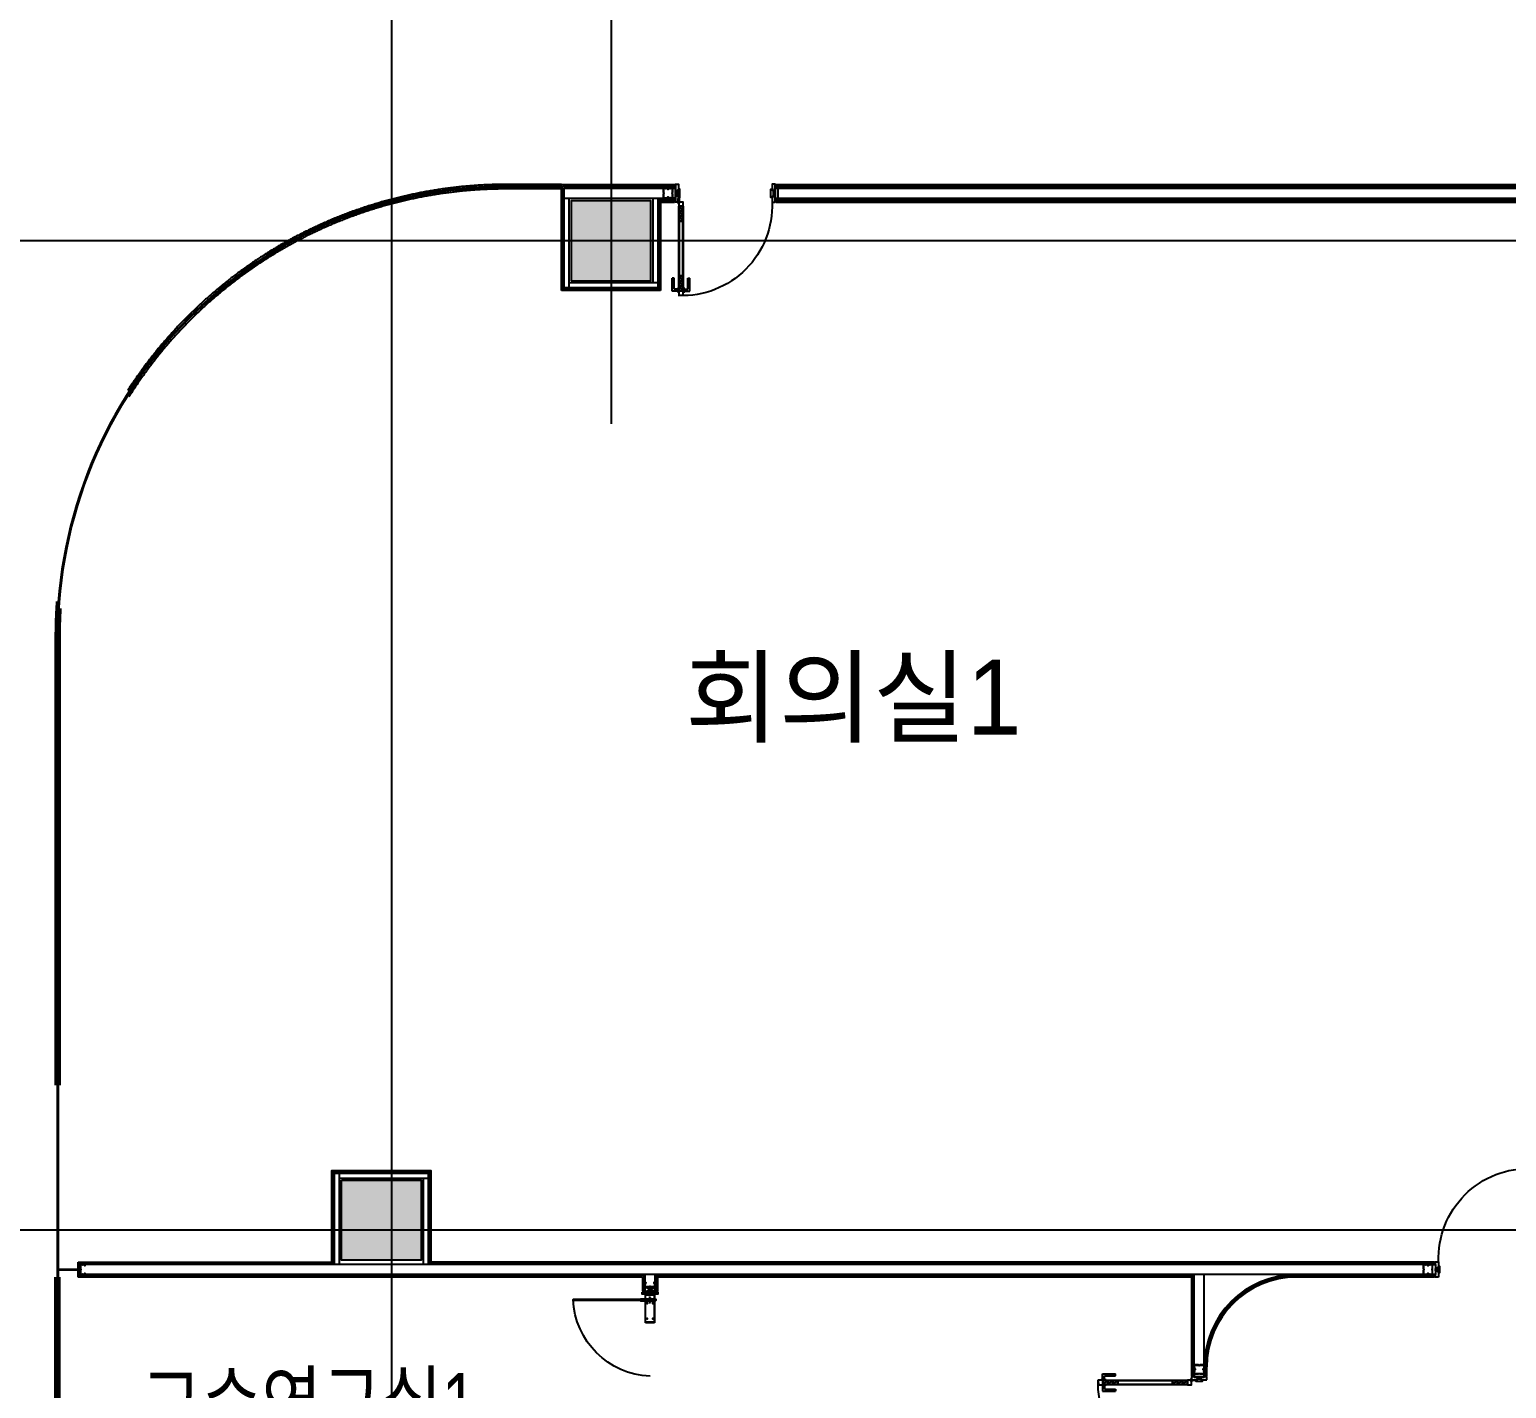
# Model space of a CAD drawing. Header units: metres. Extents: x 630750 to 860239, y 578133 to 726633.
# Drawn here: x 692581 to 707371, y 657725 to 671325 of the extents above; entities that cross this region are included whole.
import ezdxf

# ---------------------------------------------------------------- set-up
doc = ezdxf.new("R2010")
doc.units = ezdxf.units.M
doc.header["$LTSCALE"] = 300
for name, pattern in [('DASHED2', [0.375, 0.25, -0.125]), ('HIDDEN', [2, 1, -1]), ('업무시설_xr-base$0$CONTINOUS', [0])]:
    doc.linetypes.add(name, pattern=pattern)
for name, color, linetype in [('A-CEN-1', 1, 'Continuous'), ('A-CON', 2, 'Continuous'), ('A-TXT', 3, 'Continuous'), ('A-WALL-CONC', 2, 'Continuous'), ('F-door frame', 4, 'Continuous'), ('F-DOOR_FRAME', 4, 'Continuous'), ('IN-ST_L_PIPE', 230, 'Continuous'), ('KUK-DOOR', 4, 'Continuous'), ('KUK-DOOR-FRAME', 4, 'Continuous'), ('KUK-DRYWALL', 4, 'Continuous'), ('KUK-F-천정라인', 8, 'DASHED2'), ("KUK-st'l pipe", 230, 'Continuous'), ('KUK-WINDOW', 4, 'Continuous'), ('KUK-석고보드', 201, 'Continuous')]:
    doc.layers.add(name, color=color, linetype=linetype)
doc.styles.add('돋움', font='')
doc.styles.get('돋움').set_extended_font_data('Dotum')

# ---------------------------------------------------------------- blocks, each defined once
blk = doc.blocks.new('DOOR-1-1')
at = {"layer": 'KUK-DOOR', "color": 251}
for p, q in [((185554, 143176, 0), (185554, 143996, 0)), ((185564, 143176, 0), (185564, 143996, 0))]:
    blk.add_line(p, q, dxfattribs=at)
at = {"layer": 'KUK-DOOR', "color": 8}
for p, q in [((185554, 143216, 0), (185554, 143237, 0)), ((185564, 143216, 0), (185564, 143237, 0))]:
    blk.add_line(p, q, dxfattribs=at)
at = {"layer": 'KUK-DOOR', "color": 7}
blk.add_line((185559, 143169), (185559, 143159, 0), dxfattribs=at)
at = {"layer": 'KUK-DOOR', "elevation": 0}
blk.add_lwpolyline([(185553, 143994), (185553, 143178), (185554, 143176), (185564, 143176), (185565, 143178), (185565, 143994), (185564, 143996), (185554, 143996)], close=True, dxfattribs=at)
at = {"layer": 'KUK-DOOR', "color": 7}
blk.add_lwpolyline([(185565, 143320), (185568, 143320), (185568, 143172), (185550, 143172), (185550, 143320), (185553, 143320)], dxfattribs=at)
at = {"layer": 'KUK-DOOR', "color": 1, "elevation": 0}
for points in [[(185559, 143158), (185559, 143463)], [(185594, 143226), (185524, 143226)]]:
    blk.add_lwpolyline(points, dxfattribs=at)
at = {"layer": 'KUK-DOOR', "color": 251, "linetype": 'HIDDEN', "elevation": 0}
blk.add_lwpolyline([(185502, 143180), (185787, 143180), (185787, 143272), (185502, 143272)], close=True, dxfattribs=at)
at = {"layer": 'KUK-DOOR', "color": 8, "elevation": 0}
blk.add_lwpolyline([(185508, 143183), (185781, 143183), (185781, 143269), (185508, 143269)], close=True, dxfattribs=at)
at = {"layer": 'KUK-DOOR', "color": 8}
for centre, radius in [((185559, 143226, 0), 17.5), ((185559, 143226, 0), 12.5), ((185591, 143254, 0), 3.5), ((185591, 143198, 0), 3.5), ((185746, 143254, 0), 3.5), ((185746, 143198, 0), 3.5)]:
    blk.add_circle(centre, radius, dxfattribs=at)
at = {"layer": 'KUK-DOOR', "color": 251, "linetype": 'HIDDEN'}
blk.add_circle((185559, 143226, 0), 15, dxfattribs=at)
at = {"layer": 'KUK-DOOR', "color": 1}
blk.add_arc((185520, 143193, 0), 803, 2.3174, 87.5362, dxfattribs=at)
at = {"layer": 'KUK-DOOR', "color": 8}
for start, end in [(64.2285, 115.7715), (244.2285, 295.7715)]:
    blk.add_arc((185559, 143227, 0), 11.5, start, end, dxfattribs=at)
blk = doc.blocks.new('100-PIPE')
at = {"layer": 'IN-ST_L_PIPE', "color": 8, "linetype": 'HIDDEN'}
for p, q in [((151755, 151517), (151758, 151514)), ((151755, 151515), (151758, 151512)), ((151755, 151515), (151758, 151513)), ((151803, 151515), (151805, 151512)), ((151803, 151514), (151805, 151511)), ((151803, 151513), (151805, 151511))]:
    blk.add_line(p, q, dxfattribs=at)
at = {"layer": 'IN-ST_L_PIPE', "color": 8}
for p, q in [((151758, 151466), (151803, 151562)), ((151758, 151562), (151803, 151466)), ((151778, 151564), (151781, 151562)), ((151779, 151564), (151781, 151562)), ((151780, 151564), (151783, 151562)), ((151780, 151466), (151783, 151464)), ((151781, 151466), (151783, 151464)), ((151782, 151466), (151785, 151464))]:
    blk.add_line(p, q, dxfattribs=at)
at = {"layer": 'IN-ST_L_PIPE', "elevation": 0}
for points in [[(151755, 151464), (151755, 151564), (151805, 151564), (151805, 151464)], [(151758, 151466), (151758, 151562), (151803, 151562), (151803, 151466)]]:
    blk.add_lwpolyline(points, close=True, dxfattribs=at)
blk = doc.blocks.new('힌지')
at = {"layer": 'F-DOOR_FRAME', "color": 175}
for p, q in [((444294, 289040, 0), (444262, 289040, 0)), ((444294, 289040, 0), (444262, 289040, 0)), ((444278, 289049, 0), (444278, 289021, 0))]:
    blk.add_line(p, q, dxfattribs=at)
at = {"layer": 'F-DOOR_FRAME', "color": 175, "elevation": 0}
for points in [[(444276, 289042), (444276, 289077), (444273, 289077), (444273, 289042), (444271, 289035, -0.190658), (444275, 289039)], [(444282, 289042), (444282, 289077), (444279, 289077), (444279, 289042), (444280, 289039, -0.190658), (444285, 289035)]]:
    blk.add_lwpolyline(points, format="xyb", close=True, dxfattribs=at)
at = {"layer": 'F-DOOR_FRAME', "color": 175}
blk.add_circle((444278, 289035, 0), 8, dxfattribs=at)
blk = doc.blocks.new('VIP화장실도어-1000')
at = {"layer": 'KUK-DOOR', "color": 1}
for p, q in [((1257083, 575369, 0), (1257118, 575419, 0)), ((1257083, 575319, 0), (1257118, 575369, 0)), ((1257083, 575269, 0), (1257118, 575319, 0)), ((1257083, 574671, 0), (1257118, 574721, 0)), ((1257083, 574621, 0), (1257118, 574671, 0)), ((1257083, 574571, 0), (1257118, 574621, 0))]:
    blk.add_line(p, q, dxfattribs=at)
at = {"layer": 'KUK-DOOR', "color": 6}
for p, q in [((1257013, 574569, 0), (1257013, 574699, 0)), ((1257033, 574699, 0), (1257013, 574699, 0)), ((1257033, 574589, 0), (1257033, 574699, 0)), ((1257073, 574604, 0), (1257073, 574553, 0)), ((1257078, 574604, 0), (1257073, 574604, 0)), ((1257123, 574604, -6433), (1257128, 574604, -6433)), ((1257128, 574604, -6433), (1257128, 574553, -6433)), ((1257168, 574589, -6433), (1257168, 574699, -6433)), ((1257168, 574699, -6433), (1257188, 574699, -6433)), ((1257188, 574569, -6433), (1257188, 574699, -6433)), ((1257073, 574569, 0), (1257013, 574569, 0)), ((1257073, 574589, 0), (1257033, 574589, 0)), ((1257073, 574553, 0), (1257078, 574553, 6433)), ((1257128, 574553, -6433), (1257123, 574553, 0)), ((1257128, 574589, -6433), (1257168, 574589, -6433)), ((1257128, 574569, -6433), (1257188, 574569, -6433))]:
    blk.add_line(p, q, dxfattribs=at)
at = {"layer": 'KUK-DOOR', "color": 251}
for p, q in [((1257078, 574604, 0), (1257073, 574604, 0)), ((1257078, 574602, 0), (1257073, 574602, 0)), ((1257078, 574601, 0), (1257073, 574601, 0)), ((1257078, 574598, 0), (1257073, 574598, 0)), ((1257123, 574604, -6433), (1257128, 574604, -6433)), ((1257123, 574602, -6433), (1257128, 574602, -6433)), ((1257123, 574601, -6433), (1257128, 574601, -6433)), ((1257123, 574598, -6433), (1257128, 574598, -6433)), ((1257078, 574594, 0), (1257073, 574594, 0)), ((1257078, 574588, 0), (1257073, 574588, 0)), ((1257078, 574570, 0), (1257073, 574570, 0)), ((1257078, 574564, 0), (1257073, 574564, 0)), ((1257078, 574559, 0), (1257073, 574559, 0)), ((1257078, 574556, 0), (1257073, 574556, 0)), ((1257078, 574555, 0), (1257073, 574555, 0)), ((1257123, 574594, -6433), (1257128, 574594, -6433)), ((1257123, 574588, -6433), (1257128, 574588, -6433)), ((1257123, 574570, -6433), (1257128, 574570, -6433)), ((1257123, 574564, -6433), (1257128, 574564, -6433)), ((1257123, 574559, -6433), (1257128, 574559, -6433)), ((1257123, 574556, -6433), (1257128, 574556, -6433)), ((1257123, 574555, -6433), (1257128, 574555, -6433))]:
    blk.add_line(p, q, dxfattribs=at)
at = {"layer": 'KUK-DOOR', "color": 8}
blk.add_line((1257083, 574721, 0), (1257118, 574721, 0), dxfattribs=at)
at = {"layer": 'KUK-DOOR', "color": 7, "elevation": 0}
for points in [[(1257123, 575419), (1257078, 575419), (1257078, 575459), (1257082, 575459), (1257082, 575459), (1257123, 575459), (1257123, 575419)], [(1257078, 575419), (1257078, 574571)], [(1257123, 574571), (1257123, 575419)], [(1257123, 574534), (1257123, 574525), (1257078, 574528), (1257078, 574571), (1257123, 574571), (1257123, 574534)]]:
    blk.add_lwpolyline(points, dxfattribs=at)
at = {"layer": 'KUK-DOOR', "color": 1, "elevation": 0}
blk.add_lwpolyline([(1257123, 575419), (1257083, 575419)], dxfattribs=at)
for points in [[(1257083, 575369), (1257083, 575419), (1257118, 575419), (1257118, 575369)], [(1257083, 575319), (1257083, 575369), (1257118, 575369), (1257118, 575319)], [(1257083, 575269), (1257083, 575319), (1257118, 575319), (1257118, 575269)], [(1257083, 574721), (1257083, 575269), (1257118, 575269), (1257118, 574721)], [(1257083, 574671), (1257083, 574721), (1257118, 574721), (1257118, 574671)], [(1257083, 574621), (1257083, 574671), (1257118, 574671), (1257118, 574621)], [(1257083, 574571), (1257083, 574621), (1257118, 574621), (1257118, 574571)]]:
    blk.add_lwpolyline(points, close=True, dxfattribs=at)
at = {"layer": 'KUK-DOOR', "color": 1}
blk.add_arc((1257089, 575425, 0), 901, 177.8483, 272.1517, dxfattribs=at)
blk = doc.blocks.new('con1')
at = {"layer": 'A-WALL-CONC', "linetype": '업무시설_xr-base$0$CONTINOUS'}
h = blk.add_hatch(color=253, dxfattribs=at)
h.dxf.hatch_style = 1
h.paths.add_polyline_path([(-302596, -253222), (-301896, -253222), (-301896, -253922), (-302596, -253922)])
h.paths.add_polyline_path([(-384246, -253222), (-383546, -253222), (-383546, -253922), (-384246, -253922)])
h.paths.add_polyline_path([(-335096, -253172), (-334296, -253172), (-334296, -253972), (-335096, -253972)])
h.paths.add_polyline_path([(-354896, -253172), (-354096, -253172), (-354096, -253972), (-354896, -253972)])
h.paths.add_polyline_path([(-374696, -253172), (-373896, -253172), (-373896, -253972), (-374696, -253972)])
h.paths.add_polyline_path([(-325196, -253172), (-324396, -253172), (-324396, -253972), (-325196, -253972)])
h.paths.add_polyline_path([(-364746, -253222), (-364046, -253222), (-364046, -253922), (-364746, -253922)])
h.paths.add_polyline_path([(-344946, -253222), (-344246, -253222), (-344246, -253922), (-344946, -253922)])
h.paths.add_polyline_path([(-310046, -253222), (-309346, -253222), (-309346, -253922), (-310046, -253922)])
h.paths.add_polyline_path([(-318596, -253172), (-317796, -253172), (-317796, -253972), (-318596, -253972)])
h.paths.add_polyline_path([(-384246, -310860), (-383446, -310860), (-383446, -311660), (-384246, -311660)])
h.paths.add_polyline_path([(-384246, -305472), (-383446, -305472), (-383446, -306272), (-384246, -306272)])
h.paths.add_polyline_path([(-384246, -295572), (-383446, -295572), (-383446, -296372), (-384246, -296372)])
h.paths.add_polyline_path([(-384196, -276472), (-383596, -276472), (-383596, -275872), (-384196, -275872)])
h.paths.add_polyline_path([(-384246, -285672), (-383446, -285672), (-383446, -286472), (-384246, -286472)])
h.paths.add_polyline_path([(-384296, -269172), (-383496, -269172), (-383496, -269972), (-384296, -269972)])
h.paths.add_polyline_path([(-384296, -260672), (-383496, -260672), (-383496, -261472), (-384296, -261472)])
h.paths.add_polyline_path([(-376996, -285572), (-376196, -285572), (-376196, -286372), (-376996, -286372)], flags=17)
h.paths.add_polyline_path([(-374696, -276572), (-373896, -276572), (-373896, -275772), (-374696, -275772)], flags=17)
h.paths.add_polyline_path([(-364696, -285772), (-364096, -285772), (-364096, -286372), (-364696, -286372)], flags=17)
h.paths.add_polyline_path([(-364796, -275772), (-363996, -275772), (-363996, -276572), (-364796, -276572)], flags=17)
edge = h.paths.add_edge_path(flags=16)
edge.add_arc((-376496, -295972), 450, 0, 360)
edge = h.paths.add_edge_path(flags=16)
edge.add_arc((-354496, -302572), 450, 0, 360)
edge = h.paths.add_edge_path(flags=16)
edge.add_arc((-364396, -295972), 350, 0, 360)
edge = h.paths.add_edge_path(flags=16)
edge.add_arc((-354496, -295972), 450, 0, 360)
edge = h.paths.add_edge_path(flags=16)
edge.add_arc((-344596, -302572), 350, 0, 360)
edge = h.paths.add_edge_path(flags=16)
edge.add_arc((-344596, -295972), 350, 0, 360)
edge = h.paths.add_edge_path(flags=16)
edge.add_arc((-364396, -302572), 350, 0, 360)
h.paths.add_polyline_path([(-375978, -305716), (-376744, -305483), (-376976, -306249), (-376210, -306481)], flags=17)
h.paths.add_polyline_path([(-378098, -312701), (-378863, -312469), (-379096, -313234), (-378330, -313467)], flags=16)
h.paths.add_polyline_path([(-354768, -312100), (-355533, -311867), (-355766, -312633), (-355000, -312865)], flags=17)
h.paths.add_polyline_path([(-347591, -314277), (-348357, -314045), (-348589, -314811), (-347823, -315043)], flags=17)
h.paths.add_polyline_path([(-349725, -321311), (-350491, -321078), (-350723, -321844), (-349958, -322076)], flags=17)
h.paths.add_polyline_path([(-359199, -318436), (-359964, -318204), (-360197, -318969), (-359431, -319202)], flags=17)
edge = h.paths.add_edge_path(flags=16)
edge.add_arc((-324746, -312472), 450, 0, 360)
h.paths.add_polyline_path([(-318596, -311972), (-317796, -311972), (-317796, -312972), (-318596, -312972)], flags=17)
edge = h.paths.add_edge_path(flags=16)
edge.add_arc((-335146, -312472), 350, 0, 360)
edge = h.paths.add_edge_path(flags=16)
edge.add_arc((-338617, -317419), 450, 0, 360)
h.paths.add_polyline_path([(-340252, -324185), (-341017, -323953), (-341250, -324719), (-340484, -324951)], flags=17)
edge = h.paths.add_edge_path(flags=17)
edge.add_arc((-324746, -319072), 450, 0, 360)
h.paths.add_polyline_path([(-318696, -318672), (-317696, -318672), (-317696, -319472), (-318696, -319472)], flags=17)
h.paths.add_polyline_path([(-310096, -327072), (-309296, -327072), (-309296, -327872), (-310096, -327872)])
h.paths.add_polyline_path([(-316096, -322372), (-316096, -325422), (-311308, -325422), (-311308, -325222), (-315896, -325222), (-315896, -322572), (-309696, -322572), (-309696, -325222), (-310308, -325222), (-310308, -325422), (-309496, -325422), (-309496, -322372)], flags=17)
edge = h.paths.add_edge_path(flags=17)
edge.add_arc((-324796, -327472), 400, 0, 360)
edge = h.paths.add_edge_path(flags=17)
edge.add_arc((-318196, -329272), 450, 0, 360)
h.paths.add_polyline_path([(-310096, -331472), (-309296, -331472), (-309296, -332272), (-310096, -332272)])
edge = h.paths.add_edge_path(flags=16)
edge.add_arc((-334696, -302572), 350, 0, 360)
edge = h.paths.add_edge_path(flags=17)
edge.add_arc((-334696, -286072), 350, 0, 360)
edge = h.paths.add_edge_path(flags=16)
edge.add_arc((-334696, -295972), 350, 0, 360)
edge = h.paths.add_edge_path(flags=17)
edge.add_arc((-344596, -286072), 450, 0, 360)
h.paths.add_polyline_path([(-318596, -295472), (-317796, -295472), (-317796, -296472), (-318596, -296472)], flags=17)
h.paths.add_polyline_path([(-318596, -302072), (-317796, -302072), (-317796, -303072), (-318596, -303072)], flags=17)
edge = h.paths.add_edge_path(flags=16)
edge.add_arc((-324796, -302572), 450, 0, 360)
edge = h.paths.add_edge_path(flags=16)
edge.add_arc((-324796, -295972), 450, 0, 360)
edge = h.paths.add_edge_path(flags=17)
edge.add_arc((-324796, -286072), 450, 0, 360)
edge = h.paths.add_edge_path(flags=17)
edge.add_arc((-334696, -276172), 450, 0, 360)
edge = h.paths.add_edge_path(flags=17)
edge.add_arc((-344596, -276172), 450, 0, 360)
h.paths.add_polyline_path([(-318596, -275772), (-317796, -275772), (-317796, -276572), (-318596, -276572)], flags=17)
h.paths.add_polyline_path([(-318596, -285672), (-317796, -285672), (-317796, -286472), (-318596, -286472)], flags=17)
edge = h.paths.add_edge_path(flags=17)
edge.add_arc((-324796, -276172), 450, 0, 360)
h.paths.add_polyline_path([(-364796, -260672), (-363996, -260672), (-363996, -261472), (-364796, -261472)])
h.paths.add_polyline_path([(-364796, -269172), (-363996, -269172), (-363996, -269972), (-364796, -269972)], flags=17)
h.paths.add_polyline_path([(-325196, -269172), (-324396, -269172), (-324396, -269972), (-325196, -269972)], flags=17)
h.paths.add_polyline_path([(-310846, -260722), (-310046, -260722), (-310046, -261522), (-310846, -261522)], flags=17)
h.paths.add_polyline_path([(-325196, -260672), (-324396, -260672), (-324396, -261472), (-325196, -261472)])
h.paths.add_polyline_path([(-335096, -260672), (-334296, -260672), (-334296, -261472), (-335096, -261472)])
h.paths.add_polyline_path([(-344996, -260672), (-344196, -260672), (-344196, -261472), (-344996, -261472)])
h.paths.add_polyline_path([(-354896, -260672), (-354096, -260672), (-354096, -261472), (-354896, -261472)])
h.paths.add_polyline_path([(-354896, -269172), (-354096, -269172), (-354096, -269972), (-354896, -269972)], flags=17)
h.paths.add_polyline_path([(-344996, -269172), (-344196, -269172), (-344196, -269972), (-344996, -269972)], flags=17)
h.paths.add_polyline_path([(-335096, -269172), (-334296, -269172), (-334296, -269972), (-335096, -269972)], flags=17)
h.paths.add_polyline_path([(-310146, -275772), (-309346, -275772), (-309346, -276572), (-310146, -276572)])
h.paths.add_polyline_path([(-310146, -269172), (-309346, -269172), (-309346, -269972), (-310146, -269972)])
h.paths.add_polyline_path([(-309946, -312172), (-309346, -312172), (-309346, -312772), (-309946, -312772)], flags=17)
h.paths.add_polyline_path([(-309946, -302272), (-309346, -302272), (-309346, -302872), (-309946, -302872)], flags=17)
h.paths.add_polyline_path([(-310146, -295572), (-309346, -295572), (-309346, -296372), (-310146, -296372)])
h.paths.add_polyline_path([(-310146, -285672), (-309346, -285672), (-309346, -286472), (-310146, -286472)])
h.paths.add_polyline_path([(-366407, -311180), (-366585, -311089), (-367173, -312249), (-366994, -312339)], flags=16)
h.paths.add_polyline_path([(-367582, -313499), (-367761, -313408), (-368303, -314479), (-368125, -314569)], flags=16)
h.paths.add_polyline_path([(-374501, -323407), (-375267, -323174), (-375499, -323940), (-374734, -324172)], flags=17)
h.paths.add_polyline_path([(-380817, -321490), (-381583, -321258), (-381815, -322024), (-381049, -322256)])
h.paths.add_polyline_path([(-319505, -329605), (-319563, -329797), (-318587, -330093), (-318529, -329901)], flags=17)
h.paths.add_polyline_path([(-317400, -330244), (-317458, -330435), (-316482, -330732), (-316423, -330540)], flags=17)
h.paths.add_polyline_path([(-315294, -330883), (-315352, -331074), (-314376, -331370), (-314318, -331179)], flags=17)
h.paths.add_polyline_path([(-313189, -331522), (-313247, -331713), (-312271, -332009), (-312213, -331818)], flags=17)
h.paths.add_polyline_path([(-311084, -332161), (-311142, -332352), (-310166, -332648), (-310108, -332457)], flags=17)
h.paths.add_polyline_path([(-308979, -332799), (-309037, -332991), (-308061, -333287), (-308003, -333096)])
h.paths.add_polyline_path([(-306873, -333438), (-306932, -333630), (-305955, -333926), (-305897, -333734)])
h.paths.add_polyline_path([(-321610, -328966), (-321668, -329158), (-320692, -329454), (-320634, -329263)], flags=17)
h.paths.add_polyline_path([(-304768, -334077), (-304826, -334268), (-303850, -334565), (-303792, -334373)])
h.paths.add_polyline_path([(-366380, -308837), (-366525, -309124), (-365780, -309502), (-365997, -309930), (-365819, -310020), (-365282, -308961), (-368993, -307835), (-369051, -308027), (-368955, -308056), (-369303, -309204), (-369399, -309175), (-369457, -309366), (-369362, -309396), (-371191, -315424), (-373727, -314655), (-371897, -308626), (-370414, -309076), (-370356, -308885), (-371839, -308435), (-371491, -307286), (-370008, -307736), (-369950, -307545), (-371624, -307037), (-373976, -314788), (-369001, -316298), (-368713, -315729), (-368891, -315638), (-369104, -316057), (-370999, -315482), (-368764, -308114)], flags=17)
edge = h.paths.add_edge_path()
edge.add_line((-317996, -269122), (-318196, -269122))
edge.add_line((-318196, -266622), (-317996, -266622))
edge.add_line((-318196, -265972), (-318196, -266622))
edge.add_line((-318196, -269122), (-318196, -269672))
edge.add_line((-317996, -269472), (-317996, -269122))
edge.add_line((-317996, -266622), (-317996, -265972))
edge.add_line((-317071, -260922), (-317071, -260722))
edge.add_line((-317071, -260722), (-314896, -260722))
edge.add_line((-314896, -260722), (-314896, -260922))
edge.add_line((-314896, -260922), (-317071, -260922))
edge.add_line((-318196, -265972), (-321996, -265972))
edge.add_line((-321996, -265972), (-321996, -262022))
edge.add_line((-321996, -262022), (-321796, -262022))
edge.add_line((-321796, -262022), (-321796, -262922))
edge.add_line((-321796, -262922), (-321696, -262922))
edge.add_line((-321696, -262922), (-321696, -263122))
edge.add_line((-321696, -263122), (-321796, -263122))
edge.add_line((-321796, -263122), (-321796, -265772))
edge.add_line((-321796, -265772), (-314196, -265772))
edge.add_line((-314196, -265772), (-314196, -263122))
edge.add_line((-314196, -263122), (-320696, -263122))
edge.add_line((-320696, -263122), (-320696, -262922))
edge.add_line((-320696, -262922), (-319546, -262922))
edge.add_line((-319546, -262922), (-319546, -260922))
edge.add_line((-319546, -260922), (-321796, -260922))
edge.add_line((-321796, -260922), (-321796, -261022))
edge.add_line((-321796, -261022), (-321996, -261022))
edge.add_line((-321996, -261022), (-321996, -260722))
edge.add_line((-321996, -260722), (-317771, -260722))
edge.add_line((-317771, -260722), (-317771, -260922))
edge.add_line((-317996, -269472), (-314196, -269472))
edge.add_line((-314196, -269472), (-314196, -265972))
edge.add_line((-314196, -265972), (-317996, -265972))
edge.add_line((-317771, -260922), (-319346, -260922))
edge.add_line((-319346, -260922), (-319346, -262922))
edge.add_line((-319346, -262922), (-314196, -262922))
edge.add_line((-314196, -262922), (-314196, -260722))
edge.add_line((-314196, -260722), (-313996, -260722))
edge.add_line((-313996, -260722), (-313996, -269672))
edge.add_line((-313996, -269672), (-318196, -269672))
edge.add_line((-309346, -286472), (-309346, -312772))
edge.add_line((-309546, -302872), (-309546, -312172))
edge.add_line((-309546, -296372), (-309546, -302272))
edge.add_line((-309546, -286472), (-309546, -295572))
edge.add_line((-375427, -323701), (-380977, -322017))
edge.add_line((-334860, -324841), (-335147, -325787))
edge.add_line((-334660, -325216), (-334860, -325874))
edge.add_line((-324796, -328209), (-324796, -327872))
edge.add_line((-324596, -328060), (-324596, -327819))
edge.add_line((-324796, -328209), (-322797, -328815))
edge.add_line((-322797, -328815), (-322739, -328624))
edge.add_line((-322739, -328624), (-324596, -328060))
edge.add_line((-337531, -334677), (-338201, -334474))
edge.add_line((-338201, -334474), (-338404, -335144))
edge.add_line((-338404, -335144), (-337734, -335347))
edge.add_line((-337734, -335347), (-337531, -334677))
edge = h.paths.add_edge_path()
edge.add_line((-339858, -323400), (-339800, -323209))
edge.add_line((-339800, -323209), (-337930, -317052))
edge.add_line((-337930, -317052), (-338217, -316965))
edge.add_line((-338217, -316965), (-338268, -317133))
edge.add_arc((-338617, -317419), 450, -73.1135, 39.3318, ccw=False)
edge.add_line((-338486, -317849), (-340145, -323313))
edge.add_line((-340145, -323313), (-339858, -323400))
at = {"layer": 'A-CON'}
for points in [[(-374696, -276572), (-373896, -276572), (-373896, -275772), (-374696, -275772)], [(-376996, -285572), (-376196, -285572), (-376196, -286372), (-376996, -286372)]]:
    blk.add_lwpolyline(points, close=True, dxfattribs=at)

msp = doc.modelspace()

# ---------------------------------------------------------------- linework, layer by layer
at = {"layer": 'A-CEN-1', "linetype": 'Continuous', "ltscale": 0.7}
msp.add_line((696204.4, 708258.8, 0), (696204.4, 636401.3, 0), dxfattribs=at)
at = {"layer": 'A-CEN-1', "linetype": 'Continuous'}
for p, q in [((698404.4, 708258.8), (698404.4, 667379.2)), ((796986.4, 669210.2), (657202.6, 669210.2)), ((796986.4, 659310.2), (657202.6, 659310.2))]:
    msp.add_line(p, q, dxfattribs=at)
at = {"layer": 'A-CON'}
msp.add_lwpolyline([(695704.4, 659810.2), (696504.4, 659810.2), (696504.4, 659010.2), (695704.4, 659010.2)], close=True, dxfattribs=at)
msp.add_lwpolyline([(695704.4, 659810.2), (696504.4, 659810.2), (696504.4, 659010.2), (695704.4, 659010.2)], close=True, dxfattribs=at)
at = {"layer": 'KUK-DOOR-FRAME'}
for points in [[(699079.4, 669597.2), (699079.4, 669597.2), (699079.4, 669597.2), (699079.4, 669597.2), (699079.4, 669597.2), (699055.4, 669597.2), (699049.4, 669597.2), (699049.4, 669600.7), (699049.4, 669640.2), (699054.4, 669640.2), (699054.4, 669675.2), (699049.4, 669675.2), (699049.4, 669699.2), (699054.4, 669699.2), (699054.4, 669734.2), (699049.4, 669734.2), (699049.4, 669777.2), (699055.4, 669777.2), (699055.4, 669777.2), (699079.4, 669777.2), (699079.4, 669719.2), (699069.4, 669719.2), (699069.4, 669655.2), (699079.4, 669655.2), (699079.4, 669597.2)], [(700019.4, 669597.2), (700019.4, 669597.2), (700019.4, 669597.2), (700019.4, 669597.2), (700019.4, 669597.2), (700043.4, 669597.2), (700049.4, 669597.2), (700049.4, 669600.7), (700049.4, 669640.2), (700044.4, 669640.2), (700044.4, 669675.2), (700049.4, 669675.2), (700049.4, 669699.2), (700044.4, 669699.2), (700044.4, 669734.2), (700049.4, 669734.2), (700049.4, 669777.2), (700043.4, 669777.2), (700043.4, 669777.2), (700019.4, 669777.2), (700019.4, 669719.2), (700029.4, 669719.2), (700029.4, 669655.2), (700019.4, 669655.2), (700019.4, 669597.2)], [(706689.4, 658838.2), (706689.4, 658838.2), (706689.4, 658838.2), (706689.4, 658838.2), (706689.4, 658838.2), (706665.4, 658838.2), (706659.4, 658838.2), (706659.4, 658841.7), (706659.4, 658868.2), (706664.4, 658868.2), (706664.4, 658903.2), (706659.4, 658903.2), (706659.4, 658927.2), (706664.4, 658927.2), (706664.4, 658962.2), (706659.4, 658962.2), (706659.4, 658992.2), (706665.4, 658992.2), (706665.4, 658992.2), (706689.4, 658992.2), (706689.4, 658934.2), (706679.4, 658934.2), (706679.4, 658896.2), (706689.4, 658896.2), (706689.4, 658838.2)], [(704371.3, 657810.2), (704371.3, 657810.2), (704371.3, 657810.2), (704371.3, 657810.2), (704371.3, 657810.2), (704371.3, 657834.2), (704371.3, 657840.2), (704367.8, 657840.2), (704341.3, 657840.2), (704341.3, 657835.2), (704306.3, 657835.2), (704306.3, 657840.2), (704282.3, 657840.2), (704282.3, 657835.2), (704247.3, 657835.2), (704247.3, 657840.2), (704217.3, 657840.2), (704217.3, 657834.2), (704217.3, 657834.2), (704217.3, 657810.2), (704275.3, 657810.2), (704275.3, 657820.2), (704313.3, 657820.2), (704313.3, 657810.2), (704371.3, 657810.2)]]:
    msp.add_lwpolyline(points, dxfattribs=at)
at = {"layer": 'KUK-DOOR-FRAME', "extrusion": (1.10631e-25, -1.80681e-09, 1)}
msp.add_lwpolyline([(699069.4, 669655.2), (699079.4, 669655.2), (699079.4, 669645.2), (699094.4, 669645.2), (699094.4, 669729.2), (699079.4, 669729.2), (699079.4, 669719.2), (699069.4, 669719.2), (699069.4, 669655.2)], dxfattribs=at)
at = {"layer": 'KUK-DOOR-FRAME', "extrusion": (-1.10631e-25, -1.80681e-09, 1)}
for points in [[(700029.4, 669655.2), (700019.4, 669655.2), (700019.4, 669645.2), (700004.4, 669645.2), (700004.4, 669729.2), (700019.4, 669729.2), (700019.4, 669719.2), (700029.4, 669719.2), (700029.4, 669655.2)], [(706679.4, 658896.2), (706689.4, 658896.2), (706689.4, 658886.2), (706704.4, 658886.2), (706704.4, 658944.2), (706689.4, 658944.2), (706689.4, 658934.2), (706679.4, 658934.2), (706679.4, 658896.2)]]:
    msp.add_lwpolyline(points, dxfattribs=at)
at = {"layer": 'KUK-DOOR-FRAME'}
msp.add_lwpolyline([(698717.4, 658690.2), (698871.4, 658690.2), (698871.4, 658670.2), (698717.4, 658670.2)], close=True, dxfattribs=at)
at = {"layer": 'KUK-DOOR-FRAME', "extrusion": (1.80681e-09, 0, 1)}
msp.add_lwpolyline([(704313.3, 657820.2), (704313.3, 657810.2), (704323.3, 657810.2), (704323.3, 657795.2), (704265.3, 657795.2), (704265.3, 657810.2), (704275.3, 657810.2), (704275.3, 657820.2), (704313.3, 657820.2)], dxfattribs=at)
at = {"layer": 'KUK-DRYWALL'}
for p, q in [((697934.4, 668740.2), (697934.4, 669737.2)), ((697934.4, 669737.2), (699049.4, 669737.2)), ((700049.4, 669737.2), (708949.4, 669737.2)), ((697934.4, 669637.2), (699049.4, 669637.2)), ((697984.4, 668740.2), (697984.4, 669637.2)), ((698824.4, 669637.2), (698824.4, 668790.2)), ((698874.4, 669637.2), (698874.4, 668740.2)), ((700049.4, 669637.2), (708949.4, 669637.2)), ((698874.4, 668740.2), (697934.4, 668740.2)), ((698874.4, 668790.2), (697984.4, 668790.2)), ((695684.4, 658965.2), (695684.4, 659880.2)), ((695684.4, 659830.2), (696574.4, 659830.2)), ((696524.4, 659830.2), (696524.4, 658965.2)), ((706659.4, 658965.2), (693091.9, 658965.2)), ((693091.9, 658865.2), (693091.9, 658965.2)), ((706659.4, 658865.2), (693091.9, 658865.2)), ((698744.4, 658865.2), (698744.4, 658690.2)), ((698844.4, 658865.2), (698844.4, 658690.2)), ((704244.3, 657840.2), (704244.3, 658865.2)), ((704344.3, 657840.2), (704344.3, 658865.2)), ((698719.4, 658690.2), (698869.4, 658690.2))]:
    msp.add_line(p, q, dxfattribs=at)
at = {"layer": 'KUK-DRYWALL', "color": 8}
for points in [[(698973.4, 669647.2), (698974.4, 669647.2), (698974.4, 669637.2), (698954.4, 669637.2, 1), (698949.4, 669637.2), (698929.4, 669637.2), (698929.4, 669680.7, 0.5899975), (698929.4, 669693.7), (698929.4, 669737.2), (698949.4, 669737.2, 1), (698954.4, 669737.2), (698974.4, 669737.2), (698974.4, 669727.2), (698969.4, 669727.2), (698969.4, 669728.2), (698973.4, 669728.2), (698973.4, 669736.2), (698955.2, 669736.2, -0.745356), (698948.5, 669736.2), (698930.4, 669736.2), (698930.4, 669694.3, -0.5427831), (698930.4, 669680.2), (698930.4, 669638.2), (698948.5, 669638.2, -0.745356), (698955.2, 669638.2), (698973.4, 669638.2), (698973.4, 669646.2), (698969.4, 669646.2), (698969.4, 669647.2), (698974.4, 669647.2)], [(698975.4, 669647.2), (698974.4, 669647.2), (698974.4, 669637.2), (698994.4, 669637.2, -1), (698999.4, 669637.2), (699019.4, 669637.2), (699019.4, 669680.7, -0.5899975), (699019.4, 669693.7), (699019.4, 669737.2), (698999.4, 669737.2, -1), (698994.4, 669737.2), (698974.4, 669737.2), (698974.4, 669727.2), (698979.4, 669727.2), (698979.4, 669728.2), (698975.4, 669728.2), (698975.4, 669736.2), (698993.5, 669736.2, 0.745356), (699000.2, 669736.2), (699018.4, 669736.2), (699018.4, 669694.3, 0.5427831), (699018.4, 669680.2), (699018.4, 669638.2), (699000.2, 669638.2, 0.745356), (698993.5, 669638.2), (698975.4, 669638.2), (698975.4, 669646.2), (698979.4, 669646.2), (698979.4, 669647.2), (698974.4, 669647.2)], [(693135.9, 658955.2), (693136.9, 658955.2), (693136.9, 658965.2), (693116.9, 658965.2, -1), (693111.9, 658965.2), (693091.9, 658965.2), (693091.9, 658921.7, -0.5899975), (693091.9, 658908.7), (693091.9, 658865.2), (693111.9, 658865.2, -1), (693116.9, 658865.2), (693136.9, 658865.2), (693136.9, 658875.2), (693131.9, 658875.2), (693131.9, 658874.2), (693135.9, 658874.2), (693135.9, 658866.2), (693117.8, 658866.2, 0.745356), (693111, 658866.2), (693092.9, 658866.2), (693092.9, 658908.2, 0.5427831), (693092.9, 658922.3), (693092.9, 658964.2), (693111, 658964.2, 0.745356), (693117.8, 658964.2), (693135.9, 658964.2), (693135.9, 658956.2), (693131.9, 658956.2), (693131.9, 658955.2), (693136.9, 658955.2)], [(706583.4, 658875.2), (706584.4, 658875.2), (706584.4, 658865.2), (706564.4, 658865.2, 1), (706559.4, 658865.2), (706539.4, 658865.2), (706539.4, 658908.7, 0.5899975), (706539.4, 658921.7), (706539.4, 658965.2), (706559.4, 658965.2, 1), (706564.4, 658965.2), (706584.4, 658965.2), (706584.4, 658955.2), (706579.4, 658955.2), (706579.4, 658956.2), (706583.4, 658956.2), (706583.4, 658964.2), (706565.2, 658964.2, -0.745356), (706558.5, 658964.2), (706540.4, 658964.2), (706540.4, 658922.3, -0.5427831), (706540.4, 658908.2), (706540.4, 658866.2), (706558.5, 658866.2, -0.745356), (706565.2, 658866.2), (706583.4, 658866.2), (706583.4, 658874.2), (706579.4, 658874.2), (706579.4, 658875.2), (706584.4, 658875.2)], [(706585.4, 658875.2), (706584.4, 658875.2), (706584.4, 658865.2), (706604.4, 658865.2, -1), (706609.4, 658865.2), (706629.4, 658865.2), (706629.4, 658908.7, -0.5899975), (706629.4, 658921.7), (706629.4, 658965.2), (706609.4, 658965.2, -1), (706604.4, 658965.2), (706584.4, 658965.2), (706584.4, 658955.2), (706589.4, 658955.2), (706589.4, 658956.2), (706585.4, 658956.2), (706585.4, 658964.2), (706603.5, 658964.2, 0.745356), (706610.2, 658964.2), (706628.4, 658964.2), (706628.4, 658922.3, 0.5427831), (706628.4, 658908.2), (706628.4, 658866.2), (706610.2, 658866.2, 0.745356), (706603.5, 658866.2), (706585.4, 658866.2), (706585.4, 658874.2), (706589.4, 658874.2), (706589.4, 658875.2), (706584.4, 658875.2)], [(698754.4, 658784.2), (698754.4, 658785.2), (698744.4, 658785.2), (698744.4, 658765.2, -1), (698744.4, 658760.2), (698744.4, 658740.2), (698787.9, 658740.2, -0.5899975), (698800.9, 658740.2), (698844.4, 658740.2), (698844.4, 658760.2, -1), (698844.4, 658765.2), (698844.4, 658785.2), (698834.4, 658785.2), (698834.4, 658780.2), (698835.4, 658780.2), (698835.4, 658784.2), (698843.4, 658784.2), (698843.4, 658766.1, 0.745356), (698843.4, 658759.4), (698843.4, 658741.2), (698801.5, 658741.2, 0.5427831), (698787.3, 658741.2), (698745.4, 658741.2), (698745.4, 658759.4, 0.745356), (698745.4, 658766.1), (698745.4, 658784.2), (698753.4, 658784.2), (698753.4, 658780.2), (698754.4, 658780.2), (698754.4, 658785.2)], [(704334.3, 657916.2), (704334.3, 657915.2), (704344.3, 657915.2), (704344.3, 657935.2, -1), (704344.3, 657940.2), (704344.3, 657960.2), (704300.8, 657960.2, -0.5899975), (704287.8, 657960.2), (704244.3, 657960.2), (704244.3, 657940.2, -1), (704244.3, 657935.2), (704244.3, 657915.2), (704254.3, 657915.2), (704254.3, 657920.2), (704253.3, 657920.2), (704253.3, 657916.2), (704245.3, 657916.2), (704245.3, 657934.4, 0.745356), (704245.3, 657941.1), (704245.3, 657959.2), (704287.3, 657959.2, 0.5427831), (704301.4, 657959.2), (704343.3, 657959.2), (704343.3, 657941.1, 0.745356), (704343.3, 657934.4), (704343.3, 657916.2), (704335.3, 657916.2), (704335.3, 657920.2), (704334.3, 657920.2), (704334.3, 657915.2)], [(704334.3, 657914.2), (704334.3, 657915.2), (704344.3, 657915.2), (704344.3, 657895.2, 1), (704344.3, 657890.2), (704344.3, 657870.2), (704300.8, 657870.2, 0.5899975), (704287.8, 657870.2), (704244.3, 657870.2), (704244.3, 657890.2, 1), (704244.3, 657895.2), (704244.3, 657915.2), (704254.3, 657915.2), (704254.3, 657910.2), (704253.3, 657910.2), (704253.3, 657914.2), (704245.3, 657914.2), (704245.3, 657896.1, -0.745356), (704245.3, 657889.4), (704245.3, 657871.2), (704287.3, 657871.2, -0.5427831), (704301.4, 657871.2), (704343.3, 657871.2), (704343.3, 657889.4, -0.745356), (704343.3, 657896.1), (704343.3, 657914.2), (704335.3, 657914.2), (704335.3, 657910.2), (704334.3, 657910.2), (704334.3, 657915.2)]]:
    msp.add_lwpolyline(points, format="xyb", dxfattribs=at)
at = {"layer": 'KUK-DRYWALL'}
msp.add_lwpolyline([(695634.4, 658965.2), (695634.4, 659880.2), (696574.4, 659880.2), (696574.4, 658965.2)], dxfattribs=at)
at = {"layer": 'KUK-F-천정라인', "ltscale": 60}
for points in [[(697909.4, 669775.2), (697354.4, 669775.2, 0.4142137), (692839.4, 665260.2), (692839.4, 658840.2)], [(697909.4, 669730.2), (697354.4, 669730.2, 0.4142137), (692884.4, 665260.2), (692884.4, 658840.2)], [(704316.8, 646338.7), (704316.8, 645074.6, -0.5005836), (701103.6, 642691.9), (696309.1, 644147.1, -0.3296563), (692839.4, 648826.4), (692839.4, 658840.2)], [(704271.8, 646338.7), (704271.8, 645074.7, -0.5005579), (701116.6, 642735), (696322.2, 644190.2, -0.3296533), (692884.4, 648826.4), (692884.4, 658840.2)]]:
    msp.add_lwpolyline(points, format="xyb", dxfattribs=at)
at = {"layer": 'KUK-WINDOW', "color": 5, "linetype": '업무시설_xr-base$0$CONTINOUS'}
for points in [[(697909.4, 669757.7), (697354.4, 669757.7, 0.4142137), (692856.9, 665260.2), (692856.9, 658840.2)], [(697909.4, 669747.7), (697354.4, 669747.7, 0.4142137), (692866.9, 665260.2), (692866.9, 658840.2)], [(704299.3, 646338.7), (704299.3, 645074.6, -0.5005737), (701108.7, 642708.7), (696314.2, 644163.9, -0.3296552), (692856.9, 648826.4), (692856.9, 658840.2)], [(704289.3, 646338.7), (704289.3, 645074.6, -0.500568), (701111.6, 642718.2), (696317.2, 644173.5, -0.3296545), (692866.9, 648826.4), (692866.9, 658840.2)]]:
    msp.add_lwpolyline(points, format="xyb", dxfattribs=at)
at = {"layer": 'KUK-WINDOW', "linetype": '업무시설_xr-base$0$CONTINOUS'}
msp.add_lwpolyline([(692866.9, 658920.2), (693066.9, 658920.2), (693066.9, 658910.2), (692866.9, 658910.2)], close=True, dxfattribs=at)
at = {"layer": 'KUK-석고보드', "ltscale": 10}
for p, q in [((697909.4, 668715.2), (697909.4, 669775.2)), ((697921.9, 668727.7), (697921.9, 669756.2)), ((699049.4, 669599.2), (699049.4, 669777.2)), ((699049.4, 669777.2), (699049.4, 669600.8)), ((699049.4, 669775.2), (699049.4, 669599.2)), ((700049.4, 669599.2), (700049.4, 669777.2)), ((700049.4, 669777.2), (700049.4, 669600.8)), ((700049.4, 669775.2), (700049.4, 669599.2)), ((698886.9, 669618.2), (698886.9, 668727.7)), ((698899.4, 669599.2), (698899.4, 668715.2)), ((698899.4, 668715.2), (697909.4, 668715.2)), ((698886.9, 668727.7), (697921.9, 668727.7)), ((693066.9, 658840.2), (693066.9, 658990.2)), ((693079.4, 658852.7), (693079.4, 658977.7)), ((706649.4, 658990.2), (696599.4, 658990.2)), ((706649.4, 658977.7), (706649.4, 658990.2)), ((698719.4, 658840.2), (693066.9, 658840.2)), ((698731.9, 658852.7), (693079.4, 658852.7)), ((698719.4, 658840.2), (698719.4, 658700.2)), ((698731.9, 658852.7), (698731.9, 658690.2)), ((698856.9, 658852.7), (698856.9, 658690.2)), ((704231.8, 658852.7), (698856.9, 658852.7)), ((698869.4, 658840.2), (698869.4, 658700.2)), ((704219.3, 658840.2), (698869.4, 658840.2)), ((704219.3, 657850.2), (704219.3, 658840.2)), ((704231.8, 657840.2), (704231.8, 658852.7)), ((706659.4, 658852.7), (705269.3, 658852.7)), ((706649.4, 658840.2), (705269.3, 658840.2)), ((706649.4, 658852.7), (706649.4, 658840.2)), ((706649.4, 658852.7), (706649.4, 658840.2)), ((698719.4, 658700.2), (698731.9, 658700.2)), ((698856.9, 658700.2), (698869.4, 658700.2)), ((704356.8, 657840.2), (704356.8, 657940.2)), ((704369.3, 657850.2), (704369.3, 657940.2)), ((704231.8, 657850.2), (704219.3, 657850.2)), ((704369.3, 657840.2), (704219.3, 657840.2)), ((704369.3, 657850.2), (704356.8, 657850.2))]:
    msp.add_line(p, q, dxfattribs=at)
at = {"layer": 'KUK-석고보드', "color": 24, "ltscale": 10}
for p, q in [((697909.4, 669775.2), (699039.4, 669775.2)), ((697921.9, 669756.2), (699049.4, 669756.2)), ((699039.4, 669756.2), (699039.4, 669775.2)), ((700049.4, 669756.2), (708949.4, 669756.2)), ((700059.4, 669775.2), (708939.4, 669775.2)), ((700059.4, 669756.2), (700059.4, 669775.2)), ((698886.9, 669618.2), (699049.4, 669618.2)), ((698899.4, 669599.2), (699039.4, 669599.2)), ((699039.4, 669618.2), (699039.4, 669599.2)), ((700049.4, 669618.2), (707821.9, 669618.2)), ((700059.4, 669618.2), (700059.4, 669599.2)), ((700059.4, 669599.2), (707809.4, 669599.2))]:
    msp.add_line(p, q, dxfattribs=at)
at = {"layer": 'KUK-석고보드', "color": 35, "ltscale": 10}
for points in [[(699049.4, 669737.2), (699049.4, 669637.2), (699019.4, 669637.2), (699019.4, 669737.2)], [(700049.4, 669737.2), (700049.4, 669637.2), (700079.4, 669637.2), (700079.4, 669737.2)], [(706659.4, 658965.2), (706659.4, 658865.2), (706629.4, 658865.2), (706629.4, 658965.2)], [(704244.3, 657840.2), (704344.3, 657840.2), (704344.3, 657870.2), (704244.3, 657870.2)]]:
    msp.add_lwpolyline(points, close=True, dxfattribs=at)
at = {"layer": 'KUK-석고보드', "ltscale": 10}
for points in [[(693066.9, 658990.2), (695609.4, 658990.2), (695609.4, 659905.2), (696599.4, 659905.2), (696599.4, 658990.2)], [(693079.4, 658977.7), (695621.9, 658977.7), (695621.9, 659892.7), (696586.9, 659892.7), (696586.9, 658977.7), (706659.4, 658977.7)]]:
    msp.add_lwpolyline(points, dxfattribs=at)
for radius in [925, 912.5, 900]:
    msp.add_arc((705269.3, 657940.2), radius, 90, 180, dxfattribs=at)

# ---------------------------------------------------------------- block references
at = {"layer": 'A-CON'}
msp.add_blockref('con1', (1072700.2, 945382.4), dxfattribs=at)
at = {"layer": 'F-door frame', "xscale": -1, "rotation": 90}
msp.add_blockref('DOOR-1-1', (842020.2, 844169.6), dxfattribs=at)
at = {"layer": 'KUK-DOOR', "color": 7, "xscale": -1}
msp.add_blockref('VIP화장실도어-1000', (1956205.4, 94138.1), dxfattribs=at)
at = {"layer": 'KUK-DOOR', "color": 6, "linetype": 'ByBlock', "xscale": -1}
msp.add_blockref('힌지', (1143359.2, 380558), dxfattribs=at)
at = {"layer": 'KUK-DOOR', "color": 7, "xscale": -1}
for p, rotation in [((-549496.6, 1234451.3), 180), ((128758.2, -599315.8), 270)]:
    msp.add_blockref('VIP화장실도어-1000', p, dxfattribs=dict(at, rotation=rotation))
at = {"layer": 'KUK-DOOR', "color": 6, "linetype": 'ByBlock', "xscale": -1, "rotation": 270}
msp.add_blockref('힌지', (415178.1, 213530.5), dxfattribs=at)
at = {"layer": "KUK-st'l pipe", "rotation": 90}
msp.add_blockref('100-PIPE', (850308.2, 506935), dxfattribs=at)

# ---------------------------------------------------------------- texts
at = {"layer": 'A-TXT', "style": '돋움'}
msp.add_text('회의실1', height=750, dxfattribs=at).set_placement((699144.2, 664269.1, 0))
at = {"layer": 'A-TXT', "style": '돋움', "width": 0.8}
msp.add_text('교수연구실1', height=600, rotation=360, dxfattribs=at).set_placement((693701, 657280.4))

doc.saveas('drawing.dxf')
